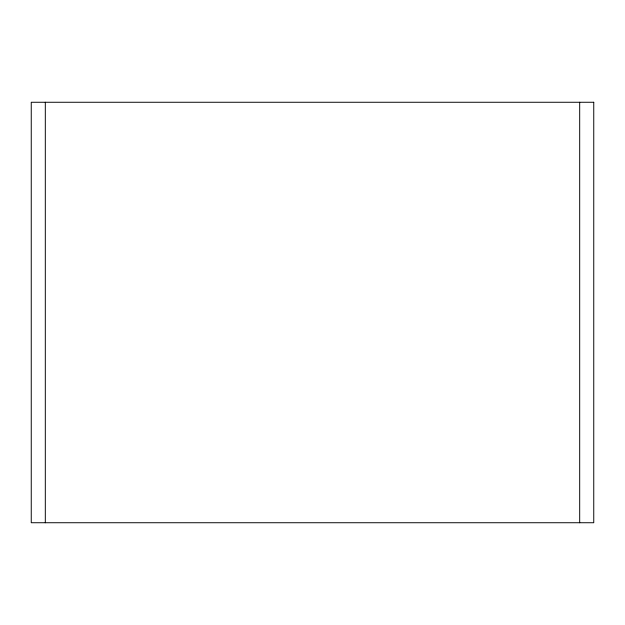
<?xml version="1.0" encoding="UTF-8"?>
<svg xmlns="http://www.w3.org/2000/svg" width="625" height="625" viewBox="0 0 625 625"><rect width="100%" height="100%" fill="white"/><g stroke="black" fill="none" stroke-linecap="round" stroke-linejoin="round"><path stroke-width="0.94" d="M579.688 102.266L579.688 522.734M45.312 102.266L45.312 522.734M593.75 102.266L31.25 102.266L31.25 522.734L593.75 522.734L593.75 102.266"/></g></svg>
